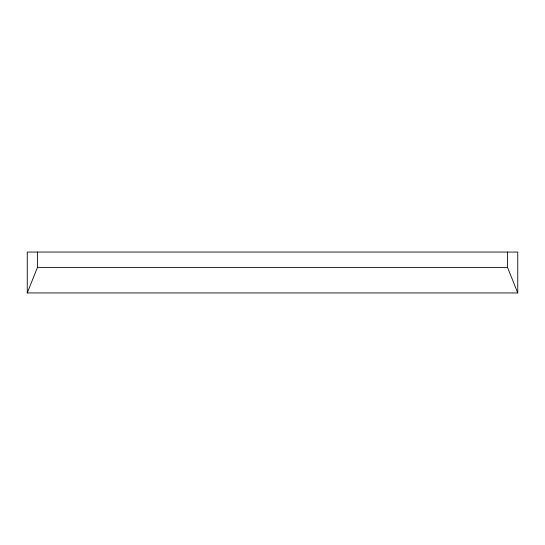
<?xml version="1.0" encoding="UTF-8"?>
<svg xmlns="http://www.w3.org/2000/svg" width="545" height="545" viewBox="0 0 545 545"><rect width="100%" height="100%" fill="white"/><g stroke="black" fill="none" stroke-linecap="round" stroke-linejoin="round"><path stroke-width="0.82" d="M27.25 292.938L27.25 252.062L517.75 252.062L517.75 292.938L27.25 292.938L37.469 267.391L37.469 252.062M37.469 267.391L507.531 267.391L517.75 292.938M507.531 252.062L507.531 267.391"/></g></svg>
